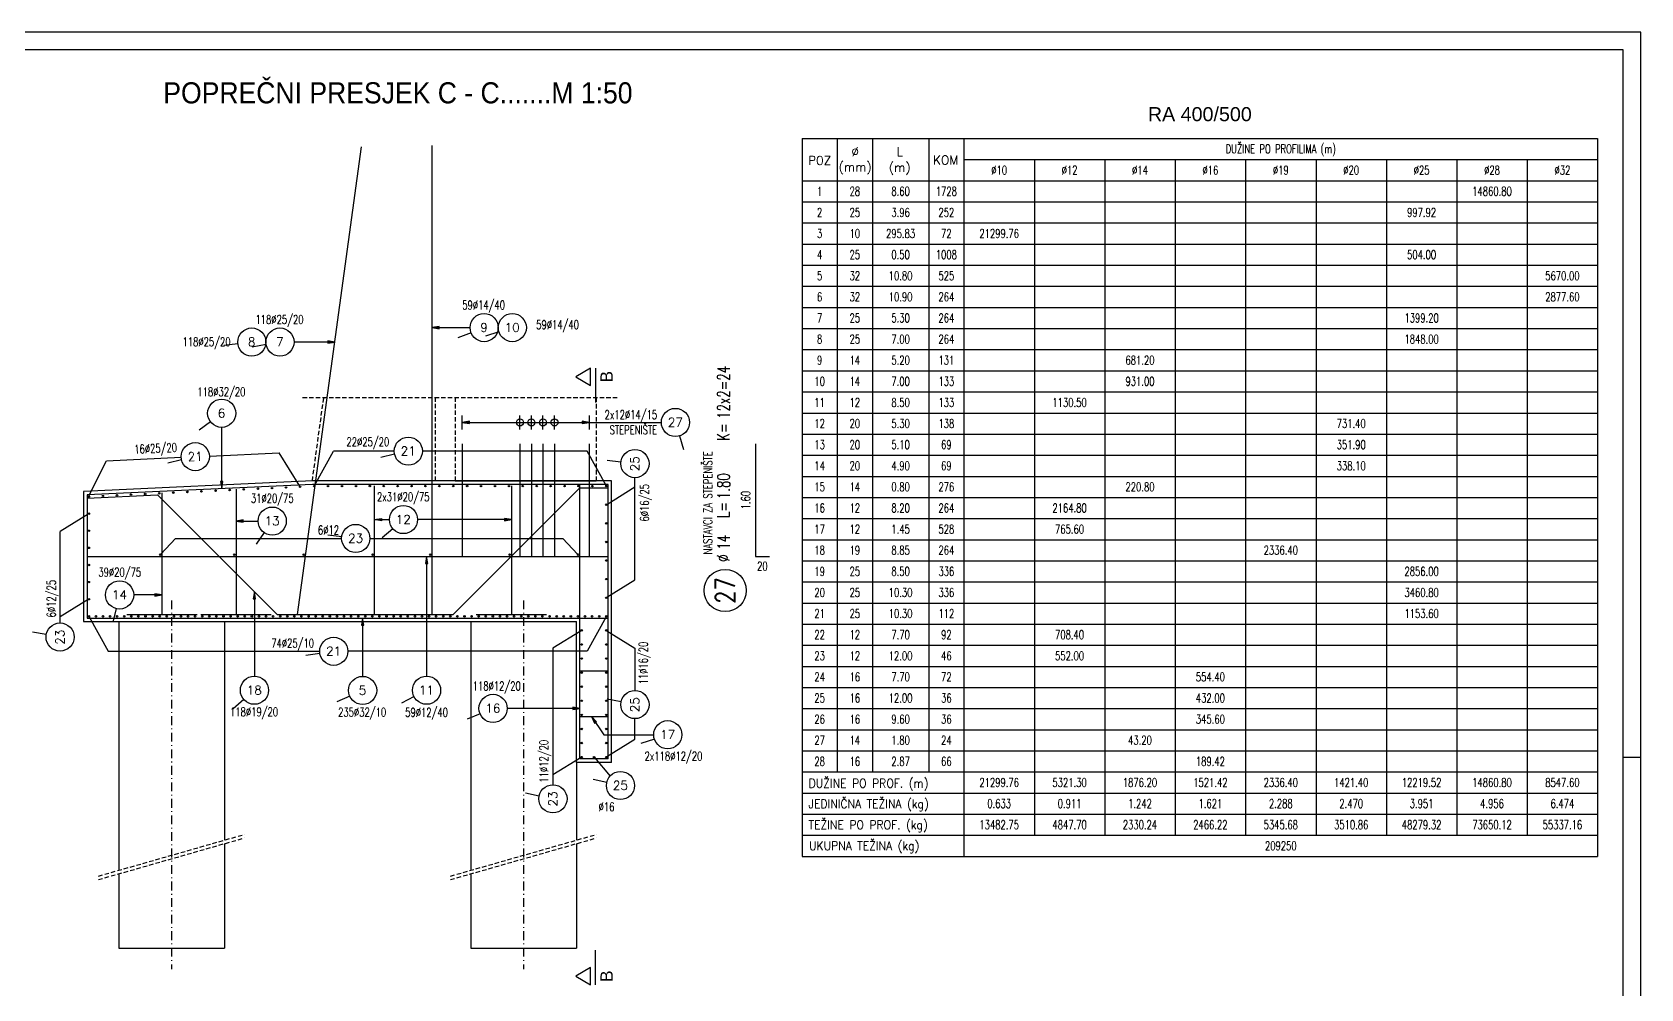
# Model space of a CAD drawing. Extents: x 3217 to 16371, y 373 to 2888.
# Drawn here: x 11845 to 14130, y 1529 to 2888 of the extents above; entities that cross this region are included whole.
import ezdxf
from ezdxf.enums import TextEntityAlignment as Align

# ---------------------------------------------------------------- set-up
doc = ezdxf.new("R2010")
doc.units = 0
doc.header["$LTSCALE"] = 50
for name, pattern in [('CENTER', [0.47, 0.25, -0.1, 0.02, -0.1]), ('HIDDEN', [9.525, 6.35, -3.175]), ('HIDDEN2', [0.1875, 0.125, -0.0625])]:
    doc.linetypes.add(name, pattern=pattern)
for name, color, linetype in [('ARM', 1, 'CONTINUOUS'), ('ARM-I', 6, 'CONTINUOUS'), ('BETON', 7, 'CONTINUOUS'), ('CRTICA', 7, 'CONTINUOUS'), ('FILE', 8, 'CONTINUOUS'), ('KOTE', 4, 'CONTINUOUS'), ('NEVIDLJIVO', 9, 'HIDDEN2'), ('OSI', 2, 'CENTER'), ('TANKO', 8, 'CONTINUOUS'), ('TEKST', 7, 'CONTINUOUS')]:
    doc.layers.add(name, color=color, linetype=linetype)
doc.styles.add('KOTE', font='romans.shx', dxfattribs={"width": 0.7})
doc.styles.add('NASLOV', font='ARIAL.TTF')
doc.styles.get("Standard").update_dxf_attribs({"font": 'romans.shx', "width": 0.9})

# ---------------------------------------------------------------- blocks, each defined once
blk = doc.blocks.new('A$C0B39465B')
at = {"layer": 'ARM'}
for p, q in [((525, -175), (705, 5)), ((705, 5), (745, 5)), ((5.1, -9.6), (105, -5)), ((275, -175), (105, -5)), ((275, -175), (525, -175))]:
    blk.add_line(p, q, dxfattribs=at)
blk = doc.blocks.new('P')
at = {"layer": 'KOTE'}
blk.add_circle((0, 0), 0.4, dxfattribs=at)
blk.add_attdef('P', text='', height=0.25, dxfattribs=at).set_placement((-0.004, 0.004), align=Align.MIDDLE)
blk = doc.blocks.new('STR')
at = {"layer": 'KOTE', "color": 9}
blk.add_lwpolyline([(-1, 0.17), (-1, -0.17), (0, 0)], close=True, dxfattribs=at)
at = {"layer": 'KOTE', "color": 9, "linetype": 'ByBlock'}
blk.add_solid([(-1, 0.17), (-1, -0.17), (0, 0)], dxfattribs=at)
blk = doc.blocks.new('POZ')
at = {"layer": 'ARM-I'}
blk.add_circle((0, 0), 0.6, dxfattribs=at)
at = {"layer": 'ARM', "width": 0.7}
for s, p in [('%%c', (0.814, -0.125)), ('L=', (2.064, -0.125)), ('K=', (4.256, -0.125))]:
    blk.add_text(s, height=0.35, dxfattribs=at).set_placement(p)
for tag, p in [('VA', (0.879, 0.435)), ('FI', (1.162, -0.13)), ('DUZ', (2.598, -0.13)), ('KOM', (4.881, -0.13))]:
    blk.add_attdef(tag, p, '', height=0.35, dxfattribs=at)
at = {"layer": 'ARM', "width": 0.7, "flags": 1}
for tag, p in [('TIP', (1.038, -0.896)), ('A', (1.162, -1.411)), ('B', (1.162, -1.918)), ('C', (1.162, -2.426)), ('D', (1.162, -2.934)), ('E', (1.162, -3.441)), ('F', (1.162, -3.949)), ('G', (1.162, -4.457)), ('H', (1.162, -4.964)), ('I', (1.162, -5.472)), ('J', (1.162, -5.98)), ('K', (1.162, -6.487)), ('L', (1.162, -6.995)), ('M', (1.162, -7.503)), ('N', (1.162, -8.011))]:
    blk.add_attdef(tag, p, '', height=0.35, dxfattribs=at)
at = {"layer": 'ARM-I', "width": 0.8}
blk.add_attdef('POZ', text='', height=0.55, dxfattribs=at).set_placement((0, 0), align=Align.MIDDLE)
blk = doc.blocks.new('S')
at = {"layer": 'KOTE', "color": 9}
blk.add_line((0, 1), (0, -1), dxfattribs=at)
blk.add_lwpolyline([(-1, 0.17), (-1, -0.17), (0, 0)], close=True, dxfattribs=at)
at = {"layer": 'KOTE', "color": 9, "linetype": 'ByBlock'}
blk.add_solid([(-1, 0.17), (-1, -0.17), (0, 0)], dxfattribs=at)
blk = doc.blocks.new('TABNAS')
at = {"layer": 'KOTE'}
for s, p in [('%%C', (1.509, -0.375)), ('L', (2.775, -0.375)), ('P0Z', (0.501, -0.623)), ('(mm)', (1.509, -0.827)), ('(m)', (2.775, -0.839)), ('KOM', (4.081, -0.611))]:
    blk.add_text(s, height=0.25, dxfattribs=at).set_placement(p, align=Align.MIDDLE)
blk = doc.blocks.new('UKUPNO')
at = {"layer": 'KOTE', "width": 0.9}
for s, p in [('DUŽINE PO PROF. (m)', (0.186, 1.952)), ('JEDINIČNA TEŽINA (kg)', (0.186, 1.369)), ('TEŽINE PO PROF. (kg)', (0.186, 0.772)), ('UKUPNA TEŽINA (kg)', (0.199, 0.177))]:
    blk.add_text(s, height=0.25, dxfattribs=at).set_placement(p)

msp = doc.modelspace()

# ---------------------------------------------------------------- linework, layer by layer
at = {"layer": 'ARM'}
for p, q in [((12222.4, 2060.5), (12313.2, 2724.9)), ((12413.4, 2060.5), (12413.4, 2727.2)), ((12456.4, 2303.1), (12456.4, 2143.1)), ((12538.2, 2303.1), (12538.2, 2143.1)), ((12554.5, 2303.1), (12554.5, 2143.1)), ((12570.9, 2303.1), (12570.9, 2143.1)), ((12587.3, 2303.1), (12587.3, 2143.1)), ((12636.4, 2303.1), (12636.4, 2143.1)), ((12243.5, 2245.5), (11923.4, 2230.7)), ((12663.4, 2245.5), (12243.5, 2245.5)), ((12331.4, 2243.5), (12331.4, 2060.5)), ((12526.1, 2243.5), (12526.1, 2060.5)), ((12623.4, 1855.5), (12623.4, 2245.5)), ((12663.4, 1855.5), (12663.4, 2245.5)), ((11923.4, 2230.7), (11923.4, 2055.5)), ((12029.8, 2233.6), (12029.8, 2060.5)), ((12135, 2238.5), (12135, 2060.5)), ((11923.4, 2143.1), (12663.4, 2143.1)), ((11979.8, 2060.5), (12079.8, 2060.5)), ((12085, 2060.5), (12185, 2060.5)), ((12476.1, 2060.5), (12576.1, 2060.5)), ((11923.4, 2055.5), (12663.4, 2055.5)), ((12623.4, 1980.5), (12663.4, 1980.5)), ((12623.4, 1915.5), (12663.4, 1915.5)), ((12663.4, 1855.5), (12623.4, 1855.5))]:
    msp.add_line(p, q, dxfattribs=at)
at = {"layer": 'ARM-I'}
msp.add_lwpolyline([(12872.6, 2303.1), (12872.6, 2143.1), (12892.6, 2143.1)], dxfattribs=at)
at = {"layer": 'BETON'}
for p, q in [((12243.4, 2250.5), (11918.4, 2235.5)), ((12418.4, 2250.5), (12243.4, 2250.5)), ((12668.4, 2250.5), (12418.4, 2250.5)), ((12446.4, 2250.5), (12646.4, 2250.5)), ((12668.4, 1850.5), (12668.4, 2250.5)), ((11918.4, 2235.5), (11918.4, 2050.5)), ((11918.4, 2050.5), (12618.4, 2050.5)), ((11968.4, 2050.5), (11968.4, 1697.1)), ((12118.4, 2050.5), (12118.4, 1740)), ((12468.4, 2050.5), (12468.4, 1697.1)), ((12618.4, 1850.5), (12618.4, 2050.5)), ((12618.4, 1850.5), (12618.4, 1740)), ((12668.4, 1850.5), (12618.4, 1850.5)), ((12118.4, 1735), (12118.4, 1586.7)), ((12618.4, 1735), (12618.4, 1586.7)), ((11968.4, 1692.1), (11968.4, 1586.7)), ((12468.4, 1692.1), (12468.4, 1586.7)), ((11968.4, 1586.7), (12118.4, 1586.7)), ((12468.4, 1586.7), (12618.4, 1586.7))]:
    msp.add_line(p, q, dxfattribs=at)
for points in [[(3217.3, 373), (14130.3, 373), (14130.3, 2888), (3217.3, 2888)], [(3342.3, 398), (14105.3, 398), (14105.3, 2863), (3342.3, 2863)]]:
    msp.add_lwpolyline(points, close=True, dxfattribs=at)
at = {"layer": 'CRTICA'}
for p, q in [((12137.5, 2445.1), (12117.7, 2442.6)), ((12468.8, 2461), (12450.1, 2453.7)), ((12508.3, 2462.3), (12489.2, 2456.3)), ((12177.7, 2444.1), (12158, 2440.5)), ((12098.7, 2334.5), (12082.7, 2322.4)), ((12764.8, 2314.3), (12770.4, 2295.1)), ((12360.2, 2288.3), (12340.7, 2283.9)), ((12057.7, 2280.2), (12038.3, 2275.4)), ((12681.7, 2277.2), (12661.9, 2279.4)), ((12175.1, 2176.9), (12163.8, 2160.4)), ((12285.1, 2171.1), (12265.3, 2173.5)), ((12357.7, 2182.4), (12342.6, 2169.3)), ((11964.7, 2069), (11959.8, 2049.6)), ((11865.4, 2032.1), (11845.7, 2035.6)), ((12254, 2005.4), (12234.2, 2002.5)), ((12296.6, 1944.5), (12278.3, 1936.3)), ((12387.8, 1943.9), (12370, 1934.8)), ((12146, 1939.9), (12131, 1926.7)), ((12481.5, 1919.5), (12463.1, 1911.8)), ((12682, 1936.3), (12662.3, 1940.1)), ((12729.2, 1883.7), (12710.1, 1877.5)), ((12565.5, 1802.7), (12545.9, 1806.7)), ((12661.5, 1821.8), (12642, 1826.1))]:
    msp.add_line(p, q, dxfattribs=at)
at = {"layer": 'FILE'}
msp.add_line((14105.3, 1858), (14130.3, 1858), dxfattribs=at)
at = {"layer": 'KOTE'}
for p, q in [((12938.9, 2736.9), (14068.9, 2736.9)), ((12938.9, 2736.9), (12938.9, 1716.9)), ((12988.9, 2736.9), (12988.9, 1836.9)), ((13038.9, 2736.9), (13038.9, 1836.9)), ((13118.9, 2736.9), (13118.9, 1836.9)), ((13168.9, 2736.9), (13168.9, 1716.9)), ((14068.9, 2736.9), (14068.9, 1716.9)), ((13168.9, 2706.9), (14068.9, 2706.9)), ((13268.9, 2706.9), (13268.9, 1746.9)), ((13368.9, 2706.9), (13368.9, 1746.9)), ((13468.9, 2706.9), (13468.9, 1746.9)), ((13568.9, 2706.9), (13568.9, 1746.9)), ((13668.9, 2706.9), (13668.9, 1746.9)), ((13768.9, 2706.9), (13768.9, 1746.9)), ((13868.9, 2706.9), (13868.9, 1746.9)), ((13968.9, 2706.9), (13968.9, 1746.9)), ((12938.9, 2676.9), (14068.9, 2676.9)), ((12938.9, 2646.9), (14068.9, 2646.9)), ((12938.9, 2616.9), (14068.9, 2616.9)), ((12938.9, 2586.9), (14068.9, 2586.9)), ((12938.9, 2556.9), (14068.9, 2556.9)), ((12938.9, 2526.9), (14068.9, 2526.9)), ((12938.9, 2496.9), (14068.9, 2496.9)), ((12938.9, 2466.9), (14068.9, 2466.9)), ((12938.9, 2436.9), (14068.9, 2436.9)), ((12938.9, 2406.9), (14068.9, 2406.9)), ((12938.9, 2376.9), (14068.9, 2376.9)), ((12938.9, 2346.9), (14068.9, 2346.9)), ((12938.9, 2316.9), (14068.9, 2316.9)), ((12938.9, 2286.9), (14068.9, 2286.9)), ((12938.9, 2256.9), (14068.9, 2256.9)), ((12938.9, 2226.9), (14068.9, 2226.9)), ((12938.9, 2196.9), (14068.9, 2196.9)), ((12938.9, 2166.9), (14068.9, 2166.9)), ((12938.9, 2136.9), (14068.9, 2136.9)), ((12938.9, 2106.9), (14068.9, 2106.9)), ((12938.9, 2076.9), (14068.9, 2076.9)), ((12938.9, 2046.9), (14068.9, 2046.9)), ((12938.9, 2016.9), (14068.9, 2016.9)), ((12938.9, 1986.9), (14068.9, 1986.9)), ((12938.9, 1956.9), (14068.9, 1956.9)), ((12938.9, 1926.9), (14068.9, 1926.9)), ((12938.9, 1896.9), (14068.9, 1896.9)), ((12938.9, 1866.9), (14068.9, 1866.9)), ((12938.9, 1836.9), (14068.9, 1836.9)), ((12938.9, 1806.9), (14068.9, 1806.9)), ((12938.9, 1776.9), (14068.9, 1776.9)), ((12938.9, 1746.9), (14068.9, 1746.9)), ((12938.9, 1716.9), (14068.9, 1716.9))]:
    msp.add_line(p, q, dxfattribs=at)
at = {"layer": 'KOTE', "color": 9}
for p, q in [((12538.2, 2323.5), (12538.2, 2343.5)), ((12554.5, 2323.5), (12554.5, 2343.5)), ((12570.9, 2323.5), (12570.9, 2343.5)), ((12587.3, 2323.5), (12587.3, 2343.5))]:
    msp.add_line(p, q, dxfattribs=at)
at = {"layer": 'KOTE'}
for centre, radius in [((12538.2, 2333.5), 5), ((12554.5, 2333.5), 5), ((12570.9, 2333.5), 5), ((12587.3, 2333.5), 5), ((12146, 2238.4), 1.05), ((12166, 2239.3), 1.05), ((12186, 2240.2), 1.05), ((12206, 2241.1), 1.05), ((12226, 2242.1), 1.05), ((12246, 2243), 1.05), ((12265.7, 2243), 1.05), ((12285.5, 2243), 1.05), ((12305.3, 2243), 1.05), ((12325, 2243), 1.05), ((12344.8, 2243), 1.05), ((12364.5, 2243), 1.05), ((12384.3, 2243), 1.05), ((12404, 2243), 1.05), ((12423.8, 2243), 1.05), ((12443.5, 2243), 1.05), ((12463.3, 2243), 1.05), ((12483, 2243), 1.05), ((12502.8, 2243), 1.05), ((12522.6, 2243), 1.05), ((12542.3, 2243), 1.05), ((12562.1, 2243), 1.05), ((12581.8, 2243), 1.05), ((12601.6, 2243), 1.05), ((12621.3, 2243), 1.05), ((12641.1, 2243), 1.05), ((12660.8, 2243), 1.05), ((11925.9, 2228.2), 1.05), ((11945.9, 2229.1), 1.05), ((11965.9, 2230.1), 1.05), ((11985.9, 2231), 1.05), ((12005.9, 2231.9), 1.05), ((12025.9, 2232.8), 1.05), ((12045.9, 2233.8), 1.05), ((12065.9, 2234.7), 1.05), ((12085.9, 2235.6), 1.05), ((12105.9, 2236.5), 1.05), ((12125.9, 2237.4), 1.05), ((12660.8, 2216.6), 1.05), ((11925.9, 2203.9), 1.05), ((11925.9, 2179.6), 1.05), ((12660.8, 2190.1), 1.05), ((11925.9, 2155.3), 1.05), ((12660.8, 2163.7), 1.05), ((11925.9, 2131), 1.05), ((12027.3, 2145.6), 1.05), ((12132.5, 2145.6), 1.05), ((12231.2, 2145.6), 1.05), ((12328.9, 2145.6), 1.05), ((12410.8, 2145.6), 1.05), ((12523.6, 2145.6), 1.05), ((12620.8, 2145.6), 1.05), ((12660.8, 2137.3), 1.05), ((11925.9, 2106.6), 1.05), ((12660.8, 2110.9), 1.05), ((11925.9, 2082.3), 1.05), ((12660.8, 2084.4), 1.05), ((11925.9, 2058), 1.05), ((11935.9, 2058), 1.05), ((11946, 2058), 1.05), ((11956.1, 2058), 1.05), ((11966.1, 2058), 1.05), ((11976.2, 2058), 1.05), ((11986.3, 2058), 1.05), ((11996.3, 2058), 1.05), ((12006.4, 2058), 1.05), ((12016.5, 2058), 1.05), ((12026.6, 2058), 1.05), ((12036.6, 2058), 1.05), ((12046.7, 2058), 1.05), ((12056.8, 2058), 1.05), ((12066.8, 2058), 1.05), ((12076.9, 2058), 1.05), ((12087, 2058), 1.05), ((12097, 2058), 1.05), ((12107.1, 2058), 1.05), ((12117.2, 2058), 1.05), ((12127.2, 2058), 1.05), ((12137.3, 2058), 1.05), ((12147.4, 2058), 1.05), ((12157.4, 2058), 1.05), ((12167.5, 2058), 1.05), ((12177.6, 2058), 1.05), ((12187.6, 2058), 1.05), ((12197.7, 2058), 1.05), ((12207.8, 2058), 1.05), ((12217.8, 2058), 1.05), ((12227.9, 2058), 1.05), ((12238, 2058), 1.05), ((12248, 2058), 1.05), ((12258.1, 2058), 1.05), ((12268.2, 2058), 1.05), ((12278.3, 2058), 1.05), ((12288.3, 2058), 1.05), ((12298.4, 2058), 1.05), ((12308.5, 2058), 1.05), ((12318.5, 2058), 1.05), ((12328.6, 2058), 1.05), ((12338.7, 2058), 1.05), ((12348.7, 2058), 1.05), ((12358.8, 2058), 1.05), ((12368.9, 2058), 1.05), ((12378.9, 2058), 1.05), ((12389, 2058), 1.05), ((12399.1, 2058), 1.05), ((12409.1, 2058), 1.05), ((12419.2, 2058), 1.05), ((12429.3, 2058), 1.05), ((12439.3, 2058), 1.05), ((12449.4, 2058), 1.05), ((12459.5, 2058), 1.05), ((12469.5, 2058), 1.05), ((12479.6, 2058), 1.05), ((12489.7, 2058), 1.05), ((12499.7, 2058), 1.05), ((12509.8, 2058), 1.05), ((12519.9, 2058), 1.05), ((12529.9, 2058), 1.05), ((12540, 2058), 1.05), ((12550.1, 2058), 1.05), ((12560.2, 2058), 1.05), ((12570.2, 2058), 1.05), ((12580.3, 2058), 1.05), ((12590.4, 2058), 1.05), ((12600.4, 2058), 1.05), ((12610.5, 2058), 1.05), ((12620.6, 2058), 1.05), ((12630.6, 2058), 1.05), ((12640.7, 2058), 1.05), ((12650.8, 2058), 1.05), ((12660.8, 2058), 1.05), ((12625.9, 2038), 1.05), ((12660.8, 2038), 1.05), ((12625.9, 2018), 1.05), ((12660.8, 2018), 1.05), ((12625.9, 1998), 1.05), ((12660.8, 1998), 1.05), ((12625.9, 1978), 1.05), ((12660.8, 1978), 1.05), ((12625.9, 1958), 1.05), ((12660.8, 1958), 1.05), ((12625.9, 1938), 1.05), ((12660.8, 1938), 1.05), ((12625.9, 1918), 1.05), ((12625.9, 1898), 1.05), ((12660.8, 1918), 1.05), ((12660.8, 1898), 1.05), ((12625.9, 1878), 1.05), ((12660.8, 1878), 1.05), ((12625.9, 1858), 1.05), ((12643.4, 1858), 1.05), ((12660.8, 1858), 1.05)]:
    msp.add_circle(centre, radius, dxfattribs=at)
at = {"layer": 'NEVIDLJIVO'}
for p, q in [((12229.6, 2369.1), (12676.4, 2369.1)), ((12243.4, 2250.5), (12259.6, 2369.1)), ((12418.4, 2250.5), (12418.4, 2369.1)), ((12446.4, 2369.1), (12446.4, 2250.5)), ((12646.4, 2369.1), (12646.4, 2250.5)), ((11939.5, 1688.9), (12147.2, 1748.2)), ((11939.5, 1683.9), (12147.2, 1743.2)), ((12439.5, 1688.9), (12647.2, 1748.2)), ((12439.5, 1683.9), (12647.2, 1743.2))]:
    msp.add_line(p, q, dxfattribs=at)
at = {"layer": 'OSI'}
for p, q in [((12043.4, 2080.5), (12043.4, 1556.7)), ((12543.4, 2080.5), (12543.4, 1556.7))]:
    msp.add_line(p, q, dxfattribs=at)
at = {"layer": 'TANKO'}
for p, q in [((12413.4, 2468.2), (12467.4, 2468.2)), ((12275.4, 2447.7), (12217.4, 2447.7)), ((12456.4, 2333.5), (12636.4, 2333.5)), ((12636.4, 2333.5), (12739.1, 2333.5)), ((12114.6, 2239.6), (12114.6, 2326.5)), ((12097.1, 2285.8), (12196.4, 2290.4)), ((12225.8, 2243), (12196.4, 2290.4)), ((12246.2, 2243.9), (12273.3, 2292.7)), ((12359.7, 2292.7), (12273.3, 2292.7)), ((12633.5, 2292.7), (12399.7, 2292.7)), ((12660.7, 2243.9), (12633.5, 2292.7)), ((11926, 2229.1), (11950.9, 2279.1)), ((11950.9, 2279.1), (12057.2, 2284)), ((12661.7, 2217.1), (12701.6, 2241.8)), ((12701.6, 2109.7), (12701.6, 2255)), ((11925, 2203.3), (11885.1, 2178.6)), ((12331.4, 2195.5), (12352.8, 2195.5)), ((12526.1, 2195.5), (12392.8, 2195.5)), ((11885.1, 2048.6), (11885.1, 2178.6)), ((12135, 2193.3), (12166.4, 2193.3)), ((12028, 2146.4), (12048.8, 2168.7)), ((12048.8, 2168.7), (12285, 2168.7)), ((12325, 2168.7), (12599.3, 2168.7)), ((12620.1, 2146.4), (12599.3, 2168.7)), ((12405.6, 2143.1), (12405.6, 1973)), ((12661.7, 2085), (12701.6, 2109.7)), ((11925, 2081.8), (11885.1, 2057.1)), ((12029.8, 2088.4), (11989.6, 2088.4)), ((12161.1, 2092.8), (12161.1, 1973)), ((11926.4, 2057.1), (11953.5, 2008.3)), ((12660.7, 2057.1), (12633.5, 2008.3)), ((12314.8, 2055.5), (12314.8, 1972.7)), ((12625, 2037.5), (12585.1, 2012.7)), ((12661.7, 2037.5), (12701.6, 2012.7)), ((12585.1, 2012.7), (12585.1, 1818.7)), ((12701.6, 2012.7), (12701.6, 1952.6)), ((11953.5, 2008.3), (12253.8, 2008.3)), ((12633.5, 2008.3), (12293.8, 2008.3)), ((12623.4, 1927.2), (12520, 1927.2)), ((12640.1, 1915.5), (12657.3, 1889.8)), ((12701.6, 1883.3), (12701.6, 1912.6)), ((12657.3, 1889.8), (12728.2, 1889.8)), ((12661.7, 1858.6), (12701.6, 1883.3)), ((12625, 1857.5), (12585.1, 1832.7)), ((12644, 1857.2), (12666.2, 1831))]:
    msp.add_line(p, q, dxfattribs=at)
at = {"layer": 'TEKST', "linetype": 'HIDDEN'}
for p, q in [((12645.6, 2410.7), (12645.6, 2361.7)), ((12645.6, 1534.5), (12645.6, 1583.5))]:
    msp.add_line(p, q, dxfattribs=at)
at = {"layer": 'TEKST'}
for points in [[(12638.6, 2386.2), (12638.6, 2410.7), (12617.4, 2398.5)], [(12638.6, 1534.5), (12638.6, 1559), (12617.4, 1546.7)]]:
    msp.add_lwpolyline(points, close=True, dxfattribs=at)

# ---------------------------------------------------------------- block references
at = {"layer": 'KOTE'}
for name, p, xscale, yscale, zscale in [('TABNAS', (12938.9, 2736.9), 50, 50, 50), ('STR', (12275.4, 2447.7), 10, 10, 10), ('S', (12636.4, 2333.5), 10, 10, 10), ('STR', (12331.4, 2195.5), -10, 10, 10), ('STR', (12526.1, 2195.5), 10, 10, 10), ('STR', (12029.8, 2088.4), 10, 10, 10), ('STR', (12623.4, 1927.2), 10, 10, 10), ('UKUPNO', (12938.9, 1716.9), 50, 50, 50)]:
    msp.add_blockref(name, p, dxfattribs=dict(at, xscale=xscale, yscale=yscale, zscale=zscale))
ref = msp.add_blockref('P', (12157.4, 2447.7), dxfattribs=dict(at, xscale=50, yscale=50, zscale=50))
ref.add_attrib('P', '8', dxfattribs={"height": 12.5}).set_placement((12157.2, 2447.9), align=Align.MIDDLE)
ref = msp.add_blockref('P', (12197.4, 2447.7), dxfattribs=dict(at, xscale=50, yscale=50, zscale=50))
ref.add_attrib('P', '7', dxfattribs={"height": 12.5}).set_placement((12197.2, 2447.9), align=Align.MIDDLE)
at = {"layer": 'KOTE', "xscale": 10, "yscale": 10, "zscale": 10}
for name, p, rotation in [('STR', (12413.4, 2468.2), 180), ('S', (12456.4, 2333.5), 180), ('STR', (12114.6, 2239.6), 270), ('STR', (12135, 2193.3), 180), ('STR', (12405.6, 2143.1), 90), ('STR', (12161.1, 2092.8), 90), ('STR', (12314.8, 2055.5), 90)]:
    msp.add_blockref(name, p, dxfattribs=dict(at, rotation=rotation))
at = {"layer": 'KOTE'}
ref = msp.add_blockref('P', (12487.4, 2468.2), dxfattribs=dict(at, xscale=50, yscale=50, zscale=50))
ref.add_attrib('P', '9', dxfattribs={"height": 12.5}).set_placement((12487.2, 2468.4), align=Align.MIDDLE)
ref = msp.add_blockref('P', (12527.4, 2468.2), dxfattribs=dict(at, xscale=50, yscale=50, zscale=50))
ref.add_attrib('P', '10', dxfattribs={"height": 12.5}).set_placement((12527.2, 2468.4), align=Align.MIDDLE)
at = {"layer": 'KOTE', "xscale": 50, "yscale": 50, "zscale": 50, "rotation": 90}
msp.add_blockref('POZ', (12829.7, 2094.7), dxfattribs=at).add_auto_attribs({'POZ': '27', 'FI': '14', 'DUZ': '1.80', 'KOM': '12x2=24'})
at = {"layer": 'KOTE'}
ref = msp.add_blockref('P', (12114.6, 2346.5), dxfattribs=dict(at, xscale=50, yscale=50, zscale=50))
ref.add_attrib('P', '6', dxfattribs={"height": 12.5}).set_placement((12114.4, 2346.7), align=Align.MIDDLE)
ref = msp.add_blockref('P', (12759.1, 2333.5), dxfattribs=dict(at, xscale=50, yscale=50, zscale=50))
ref.add_attrib('P', '27', dxfattribs={"height": 12.5}).set_placement((12758.9, 2333.7), align=Align.MIDDLE)
ref = msp.add_blockref('P', (12379.7, 2292.7), dxfattribs=dict(at, xscale=50, yscale=50, zscale=50))
ref.add_attrib('P', '21', dxfattribs={"height": 12.5}).set_placement((12379.5, 2292.9), align=Align.MIDDLE)
ref = msp.add_blockref('P', (12077.1, 2284.9), dxfattribs=dict(at, xscale=50, yscale=50, zscale=50, rotation=2.64254529406362))
ref.add_attrib('P', '21', dxfattribs={"height": 12.5, "rotation": 2.6425}).set_placement((12077, 2285.1), align=Align.MIDDLE)
ref = msp.add_blockref('P', (12701.6, 2275), dxfattribs=dict(at, xscale=50, yscale=50, zscale=50, rotation=90))
ref.add_attrib('P', '25', dxfattribs={"height": 12.5, "rotation": 90}).set_placement((12701.4, 2274.8), align=Align.MIDDLE)
ref = msp.add_blockref('P', (12186.4, 2193.3), dxfattribs=dict(at, xscale=50, yscale=50, zscale=50))
ref.add_attrib('P', '13', dxfattribs={"height": 12.5}).set_placement((12186.2, 2193.6), align=Align.MIDDLE)
ref = msp.add_blockref('P', (12372.8, 2195.5), dxfattribs=dict(at, xscale=50, yscale=50, zscale=50))
ref.add_attrib('P', '12', dxfattribs={"height": 12.5}).set_placement((12372.6, 2195.7), align=Align.MIDDLE)
ref = msp.add_blockref('P', (12305, 2168.7), dxfattribs=dict(at, xscale=50, yscale=50, zscale=50))
ref.add_attrib('P', '23', dxfattribs={"height": 12.5}).set_placement((12304.8, 2168.9), align=Align.MIDDLE)
ref = msp.add_blockref('P', (11969.6, 2088.4), dxfattribs=dict(at, xscale=50, yscale=50, zscale=50))
ref.add_attrib('P', '14', dxfattribs={"height": 12.5}).set_placement((11969.5, 2088.6), align=Align.MIDDLE)
ref = msp.add_blockref('P', (11885.1, 2028.6), dxfattribs=dict(at, xscale=50, yscale=50, zscale=50, rotation=90))
ref.add_attrib('P', '23', dxfattribs={"height": 12.5, "rotation": 90}).set_placement((11884.9, 2028.4), align=Align.MIDDLE)
ref = msp.add_blockref('P', (12273.8, 2008.3), dxfattribs=dict(at, xscale=50, yscale=50, zscale=50))
ref.add_attrib('P', '21', dxfattribs={"height": 12.5}).set_placement((12273.6, 2008.6), align=Align.MIDDLE)
ref = msp.add_blockref('P', (12161.1, 1953), dxfattribs=dict(at, xscale=50, yscale=50, zscale=50))
ref.add_attrib('P', '18', dxfattribs={"height": 12.5}).set_placement((12160.9, 1953.2), align=Align.MIDDLE)
ref = msp.add_blockref('P', (12314.8, 1952.7), dxfattribs=dict(at, xscale=50, yscale=50, zscale=50))
ref.add_attrib('P', '5', dxfattribs={"height": 12.5}).set_placement((12314.6, 1952.9), align=Align.MIDDLE)
ref = msp.add_blockref('P', (12405.6, 1953), dxfattribs=dict(at, xscale=50, yscale=50, zscale=50))
ref.add_attrib('P', '11', dxfattribs={"height": 12.5}).set_placement((12405.4, 1953.2), align=Align.MIDDLE)
ref = msp.add_blockref('P', (12500, 1927.2), dxfattribs=dict(at, xscale=50, yscale=50, zscale=50))
ref.add_attrib('P', '16', dxfattribs={"height": 12.5}).set_placement((12499.8, 1927.4), align=Align.MIDDLE)
ref = msp.add_blockref('P', (12701.6, 1932.6), dxfattribs=dict(at, xscale=50, yscale=50, zscale=50, rotation=90))
ref.add_attrib('P', '25', dxfattribs={"height": 12.5, "rotation": 90}).set_placement((12701.4, 1932.4), align=Align.MIDDLE)
ref = msp.add_blockref('P', (12748.2, 1889.8), dxfattribs=dict(at, xscale=50, yscale=50, zscale=50))
ref.add_attrib('P', '17', dxfattribs={"height": 12.5}).set_placement((12748, 1890), align=Align.MIDDLE)
ref = msp.add_blockref('P', (12681, 1817.6), dxfattribs=dict(at, xscale=50, yscale=50, zscale=50))
ref.add_attrib('P', '25', dxfattribs={"height": 12.5}).set_placement((12680.9, 1817.8), align=Align.MIDDLE)
ref = msp.add_blockref('P', (12585.1, 1798.7), dxfattribs=dict(at, xscale=50, yscale=50, zscale=50, rotation=90))
ref.add_attrib('P', '23', dxfattribs={"height": 12.5, "rotation": 90}).set_placement((12584.9, 1798.5), align=Align.MIDDLE)
at = {"layer": 'TANKO'}
msp.add_blockref('A$C0B39465B', (11918.4, 2235.5), dxfattribs=at)
at = {"layer": 'TANKO', "xscale": 10, "yscale": 10, "zscale": 10, "rotation": 123.8313037653131}
msp.add_blockref('STR', (12640.1, 1915.5), dxfattribs=at)

# ---------------------------------------------------------------- texts
at = {"layer": 'KOTE', "style": 'KOTE', "width": 0.7}
for s, p in [('DUŽINE PO PROFILIMA (m)', (13618.9, 2721.9)), ('%%c10', (13218.9, 2691.9)), ('%%c12', (13318.9, 2691.9)), ('%%c14', (13418.9, 2691.9)), ('%%c16', (13518.9, 2691.9)), ('%%c19', (13618.9, 2691.9)), ('%%c20', (13718.9, 2691.9)), ('%%c25', (13818.9, 2691.9)), ('%%c28', (13918.9, 2691.9)), ('%%c32', (14018.9, 2691.9)), ('1', (12963.9, 2661.9)), ('28', (13013.9, 2661.9)), ('8.60', (13078.9, 2661.9)), ('1728', (13143.9, 2661.9)), ('14860.80', (13918.9, 2661.9)), ('2', (12963.9, 2631.9)), ('25', (13013.9, 2631.9)), ('3.96', (13078.9, 2631.9)), ('252', (13143.9, 2631.9)), ('997.92', (13818.9, 2631.9)), ('3', (12963.9, 2601.9)), ('10', (13013.9, 2601.9)), ('295.83', (13078.9, 2601.9)), ('72', (13143.9, 2601.9)), ('21299.76', (13218.9, 2601.9)), ('4', (12963.9, 2571.9)), ('25', (13013.9, 2571.9)), ('0.50', (13078.9, 2571.9)), ('1008', (13143.9, 2571.9)), ('504.00', (13818.9, 2571.9)), ('5', (12963.9, 2541.9)), ('32', (13013.9, 2541.9)), ('10.80', (13078.9, 2541.9)), ('525', (13143.9, 2541.9)), ('5670.00', (14018.9, 2541.9)), ('6', (12963.9, 2511.9)), ('32', (13013.9, 2511.9)), ('10.90', (13078.9, 2511.9)), ('264', (13143.9, 2511.9)), ('2877.60', (14018.9, 2511.9)), ('59%%c14/40', (12486.7, 2499.4)), ('118%%c25/20', (12196.7, 2478.9)), ('59%%c14/40', (12591.7, 2471.5)), ('7', (12963.9, 2481.9)), ('25', (13013.9, 2481.9)), ('5.30', (13078.9, 2481.9)), ('264', (13143.9, 2481.9)), ('1399.20', (13818.9, 2481.9)), ('118%%c25/20', (12093.1, 2447.1)), ('8', (12963.9, 2451.9)), ('25', (13013.9, 2451.9)), ('7.00', (13078.9, 2451.9)), ('264', (13143.9, 2451.9)), ('1848.00', (13818.9, 2451.9)), ('9', (12963.9, 2421.9)), ('14', (13013.9, 2421.9)), ('5.20', (13078.9, 2421.9)), ('131', (13143.9, 2421.9)), ('681.20', (13418.9, 2421.9)), ('118%%c32/20', (12114.2, 2376.1)), ('10', (12963.9, 2391.9)), ('14', (13013.9, 2391.9)), ('7.00', (13078.9, 2391.9)), ('133', (13143.9, 2391.9)), ('931.00', (13418.9, 2391.9)), ('11', (12963.9, 2361.9)), ('12', (13013.9, 2361.9)), ('8.50', (13078.9, 2361.9)), ('133', (13143.9, 2361.9)), ('1130.50', (13318.9, 2361.9)), ('12', (12963.9, 2331.9)), ('20', (13013.9, 2331.9)), ('5.30', (13078.9, 2331.9)), ('138', (13143.9, 2331.9)), ('731.40', (13718.9, 2331.9)), ('22%%c25/20', (12322.2, 2304.9)), ('13', (12963.9, 2301.9)), ('20', (13013.9, 2301.9)), ('5.10', (13078.9, 2301.9)), ('69', (13143.9, 2301.9)), ('351.90', (13718.9, 2301.9)), ('14', (12963.9, 2271.9)), ('20', (13013.9, 2271.9)), ('4.90', (13078.9, 2271.9)), ('69', (13143.9, 2271.9)), ('338.10', (13718.9, 2271.9)), ('15', (12963.9, 2241.9)), ('14', (13013.9, 2241.9)), ('0.80', (13078.9, 2241.9)), ('276', (13143.9, 2241.9)), ('220.80', (13418.9, 2241.9)), ('31%%c20/75', (12186.5, 2224.8)), ('2x31%%c20/75', (12372.5, 2226.9)), ('16', (12963.9, 2211.9)), ('12', (13013.9, 2211.9)), ('8.20', (13078.9, 2211.9)), ('264', (13143.9, 2211.9)), ('2164.80', (13318.9, 2211.9)), ('6%%c12', (12266.3, 2180.6)), ('17', (12963.9, 2181.9)), ('12', (13013.9, 2181.9)), ('1.45', (13078.9, 2181.9)), ('528', (13143.9, 2181.9)), ('765.60', (13318.9, 2181.9)), ('18', (12963.9, 2151.9)), ('19', (13013.9, 2151.9)), ('8.85', (13078.9, 2151.9)), ('264', (13143.9, 2151.9)), ('2336.40', (13618.9, 2151.9)), ('39%%c20/75', (11969.8, 2119.8)), ('20', (12882.6, 2129.4)), ('19', (12963.9, 2121.9)), ('25', (13013.9, 2121.9)), ('8.50', (13078.9, 2121.9)), ('336', (13143.9, 2121.9)), ('2856.00', (13818.9, 2121.9)), ('20', (12963.9, 2091.9)), ('25', (13013.9, 2091.9)), ('10.30', (13078.9, 2091.9)), ('336', (13143.9, 2091.9)), ('3460.80', (13818.9, 2091.9)), ('21', (12963.9, 2061.9)), ('25', (13013.9, 2061.9)), ('10.30', (13078.9, 2061.9)), ('112', (13143.9, 2061.9)), ('1153.60', (13818.9, 2061.9)), ('22', (12963.9, 2031.9)), ('12', (13013.9, 2031.9)), ('7.70', (13078.9, 2031.9)), ('92', (13143.9, 2031.9)), ('708.40', (13318.9, 2031.9)), ('74%%c25/10', (12215.4, 2018.9)), ('23', (12963.9, 2001.9)), ('12', (13013.9, 2001.9)), ('12.00', (13078.9, 2001.9)), ('46', (13143.9, 2001.9)), ('552.00', (13318.9, 2001.9)), ('118%%c12/20', (12505.3, 1958.1)), ('24', (12963.9, 1971.9)), ('16', (13013.9, 1971.9)), ('7.70', (13078.9, 1971.9)), ('72', (13143.9, 1971.9)), ('554.40', (13518.9, 1971.9)), ('25', (12963.9, 1941.9)), ('16', (13013.9, 1941.9)), ('12.00', (13078.9, 1941.9)), ('36', (13143.9, 1941.9)), ('432.00', (13518.9, 1941.9)), ('118%%c19/20', (12160.6, 1921.3)), ('235%%c32/10', (12314.1, 1920.8)), ('59%%c12/40', (12405.6, 1920.7)), ('26', (12963.9, 1911.9)), ('16', (13013.9, 1911.9)), ('9.60', (13078.9, 1911.9)), ('36', (13143.9, 1911.9)), ('345.60', (13518.9, 1911.9)), ('27', (12963.9, 1881.9)), ('14', (13013.9, 1881.9)), ('1.80', (13078.9, 1881.9)), ('24', (13143.9, 1881.9)), ('43.20', (13418.9, 1881.9)), ('28', (12963.9, 1851.9)), ('16', (13013.9, 1851.9)), ('2.87', (13078.9, 1851.9)), ('66', (13143.9, 1851.9)), ('189.42', (13518.9, 1851.9)), ('21299.76', (13218.9, 1821.9)), ('5321.30', (13318.9, 1821.9)), ('1876.20', (13418.9, 1821.9)), ('1521.42', (13518.9, 1821.9)), ('2336.40', (13618.9, 1821.9)), ('1421.40', (13718.9, 1821.9)), ('12219.52', (13818.9, 1821.9)), ('14860.80', (13918.9, 1821.9)), ('8547.60', (14018.9, 1821.9)), ('%%c16', (12661.2, 1787.3)), ('0.633', (13218.9, 1791.9)), ('0.911', (13318.9, 1791.9)), ('1.242', (13418.9, 1791.9)), ('1.621', (13518.9, 1791.9)), ('2.288', (13618.9, 1791.9)), ('2.470', (13718.9, 1791.9)), ('3.951', (13818.9, 1791.9)), ('4.956', (13918.9, 1791.9)), ('6.474', (14018.9, 1791.9)), ('13482.75', (13218.9, 1761.9)), ('4847.70', (13318.9, 1761.9)), ('2330.24', (13418.9, 1761.9)), ('2466.22', (13518.9, 1761.9)), ('5345.68', (13618.9, 1761.9)), ('3510.86', (13718.9, 1761.9)), ('48279.32', (13818.9, 1761.9)), ('73650.12', (13918.9, 1761.9)), ('55337.16', (14018.9, 1761.9)), ('209250', (13618.9, 1731.9))]:
    msp.add_text(s, height=12.5, dxfattribs=at).set_placement(p, align=Align.MIDDLE)
for s, p in [('2x12%%c14/15', (12733.1, 2338.3)), ('STEPENIŠTE', (12733.1, 2316.7)), ('2x118%%c12/20', (12797.4, 1853.2))]:
    msp.add_text(s, height=12.5, dxfattribs=at).set_placement(p, align=Align.RIGHT)
for s, rotation, p in [('16%%c25/20', 2.6425, (12020.8, 2295.8)), ('NASTAVCI ZA STEPENIŠTE', 90, (12803.3, 2219.3)), ('6%%c16/25', 90, (12716, 2219.3)), ('1.60', 90, (12858.9, 2223.1)), ('6%%c12/25', 90, (11873.5, 2083.1)), ('11%%c16/20', 90, (12714.3, 1991.6)), ('11%%c12/20', 90, (12573.1, 1852.1))]:
    msp.add_text(s, height=12.5, rotation=rotation, dxfattribs=at).set_placement(p, align=Align.MIDDLE)
at = {"layer": 'TEKST', "style": 'NASLOV'}
msp.add_text('RA 400/500', height=20, dxfattribs=at).set_placement((13503.9, 2771.9), align=Align.MIDDLE)
for p in [(12661.3, 2398.5), (12661.3, 1546.7)]:
    msp.add_text('B', height=17.5, rotation=90, dxfattribs=at).set_placement(p, align=Align.MIDDLE)
at = {"layer": 'TEKST', "insert": (12364.9, 2801.6), "char_height": 30, "attachment_point": 5}
msp.add_mtext('{\\fArial|b0|i0|c238|p34;POPREČNI PRESJEK C - C.......M 1:50}', dxfattribs=at)

doc.saveas('drawing.dxf')
